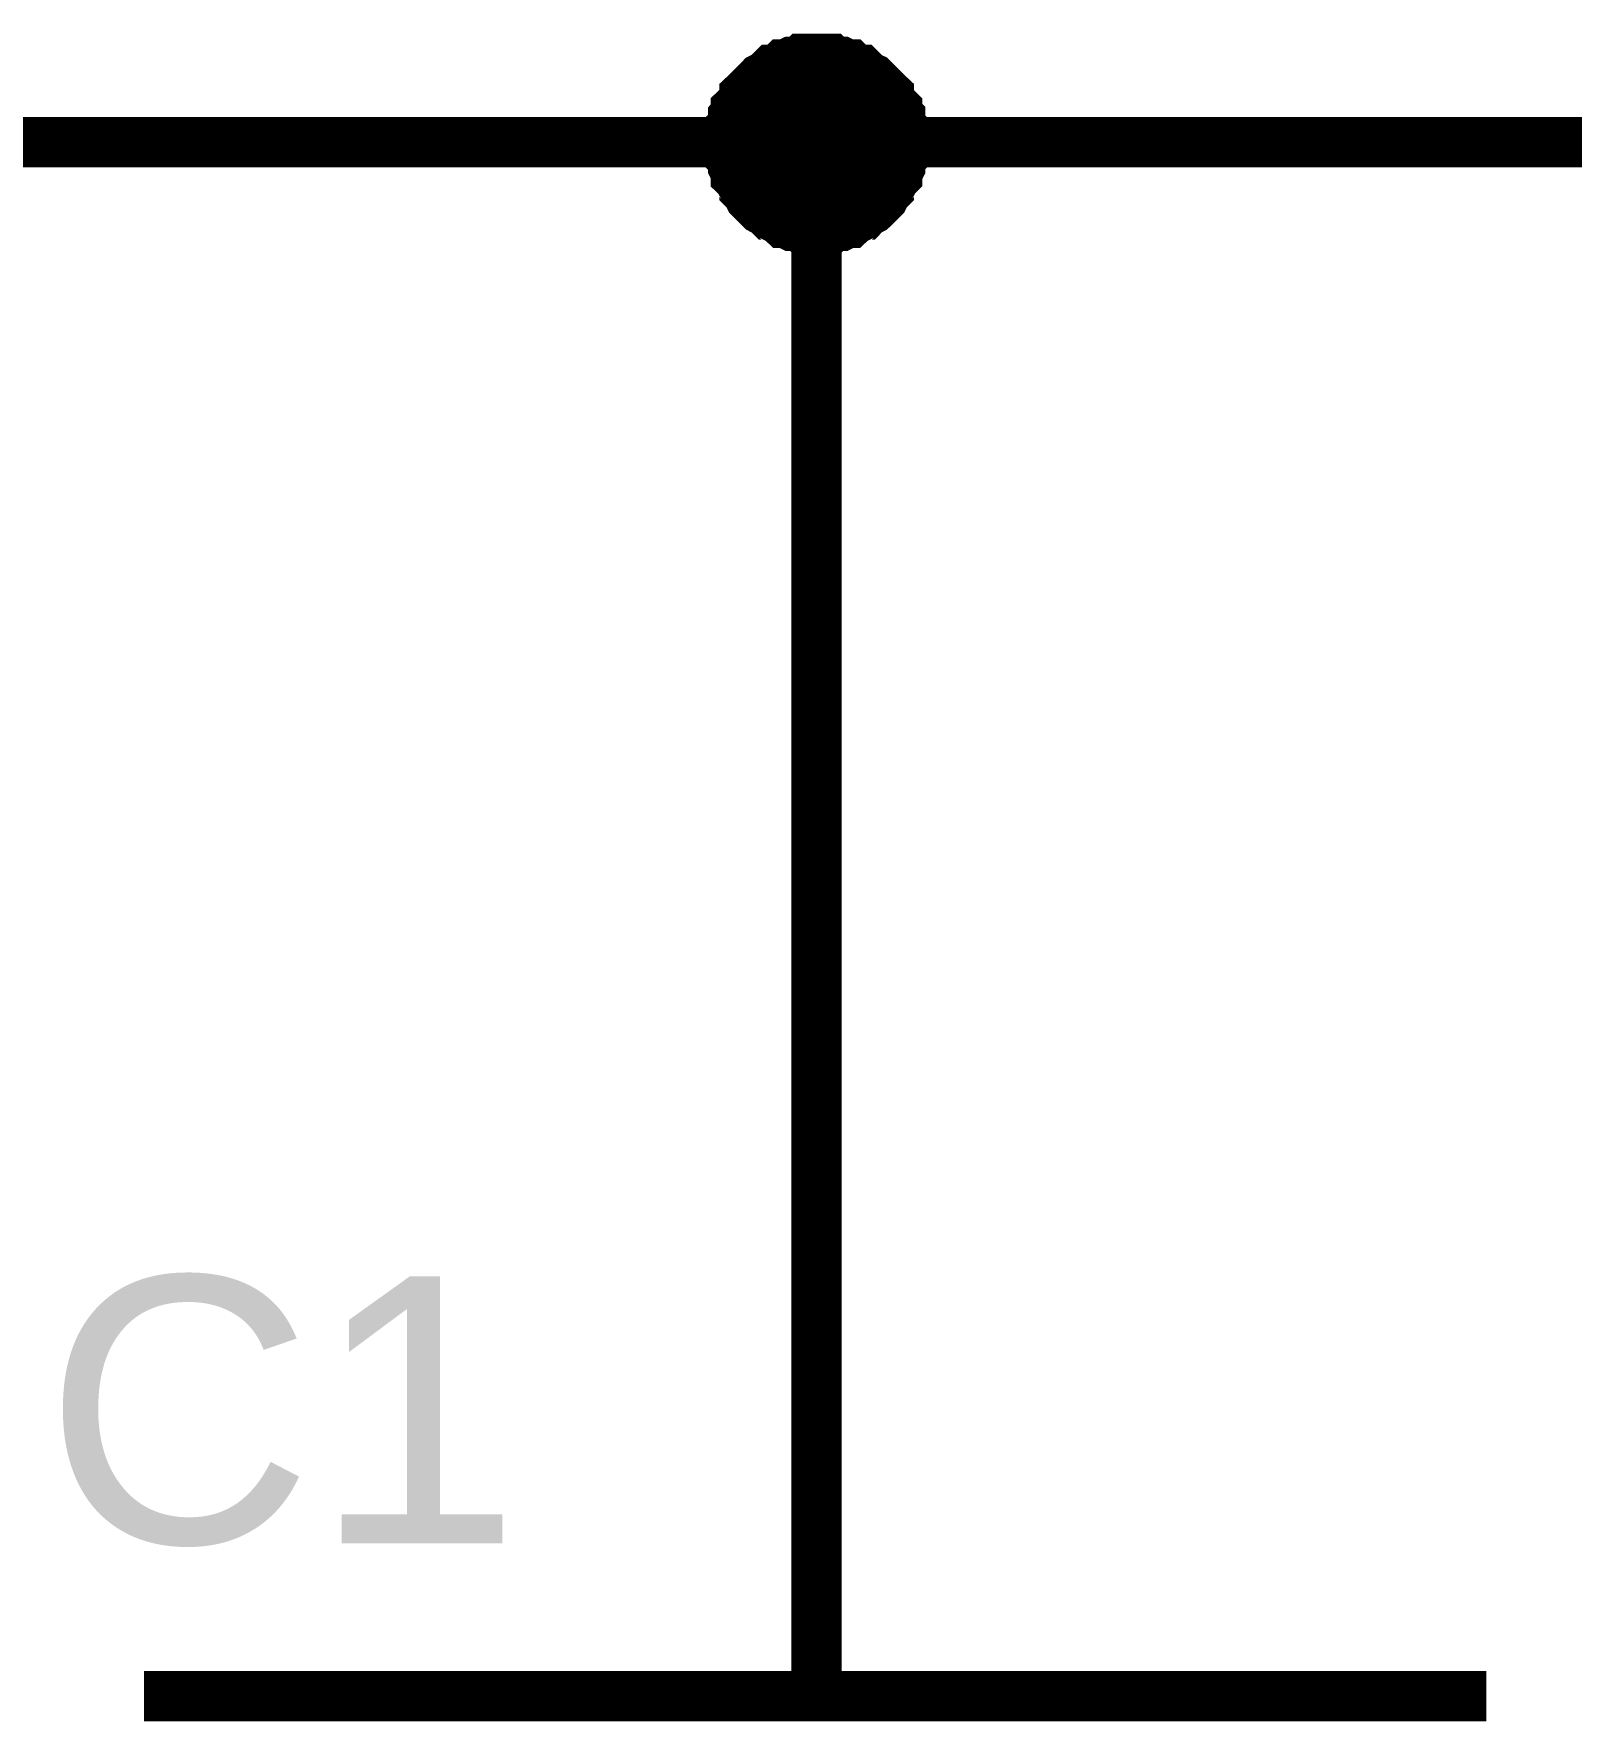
# Model space of a CAD drawing. Header units: millimetres. Extents: x -2024 to 917, y -725 to 13.
# Drawn here: x -1783.64 to -1774.48, y -678.57 to -668.52 of the extents above; entities that cross this region are included whole.
import ezdxf

# ---------------------------------------------------------------- set-up
doc = ezdxf.new("R2010")
doc.units = ezdxf.units.MM
doc.styles.get("Standard").update_dxf_attribs({"font": 'arial.ttf'})

msp = doc.modelspace()

# ---------------------------------------------------------------- linework, layer by layer
at = {"color": 7}
for points, const_width in [([(-1779.489, -669.167), (-1779.489, -669.134), (-1779.489, -669.117), (-1779.489, -669.084), (-1779.472, -669.068), (-1779.472, -669.035), (-1779.472, -669.018), (-1779.456, -669.001), (-1779.456, -668.968), (-1779.439, -668.952), (-1779.422, -668.935), (-1779.406, -668.902), (-1779.406, -668.885), (-1779.389, -668.869), (-1779.373, -668.852), (-1779.356, -668.836), (-1779.34, -668.819), (-1779.323, -668.803), (-1779.307, -668.786), (-1779.274, -668.77), (-1779.257, -668.753), (-1779.24, -668.736), (-1779.224, -668.736), (-1779.191, -668.72), (-1779.174, -668.703), (-1779.158, -668.703), (-1779.125, -668.687), (-1779.108, -668.687), (-1779.075, -668.687), (-1779.058, -668.67), (-1779.025, -668.67), (-1779.009, -668.67), (-1778.976, -668.67)], 0.3), ([(-1779.489, -669.167), (-1779.489, -669.134), (-1779.489, -669.117), (-1779.489, -669.084), (-1779.472, -669.068), (-1779.472, -669.035), (-1779.472, -669.018), (-1779.456, -669.001), (-1779.456, -668.968), (-1779.439, -668.952), (-1779.422, -668.935), (-1779.406, -668.902), (-1779.406, -668.885), (-1779.389, -668.869), (-1779.373, -668.852), (-1779.356, -668.836), (-1779.34, -668.819), (-1779.323, -668.803), (-1779.307, -668.786), (-1779.274, -668.77), (-1779.257, -668.753), (-1779.24, -668.736), (-1779.224, -668.736), (-1779.191, -668.72), (-1779.174, -668.703), (-1779.158, -668.703), (-1779.125, -668.687), (-1779.108, -668.687), (-1779.075, -668.687), (-1779.058, -668.67), (-1779.025, -668.67), (-1779.009, -668.67), (-1778.976, -668.67)], 0.3), ([(-1779.489, -669.167), (-1779.489, -669.134), (-1779.489, -669.117), (-1779.489, -669.084), (-1779.472, -669.068), (-1779.472, -669.035), (-1779.472, -669.018), (-1779.456, -669.001), (-1779.456, -668.968), (-1779.439, -668.952), (-1779.422, -668.935), (-1779.406, -668.902), (-1779.406, -668.885), (-1779.389, -668.869), (-1779.373, -668.852), (-1779.356, -668.836), (-1779.34, -668.819), (-1779.323, -668.803), (-1779.307, -668.786), (-1779.274, -668.77), (-1779.257, -668.753), (-1779.24, -668.736), (-1779.224, -668.736), (-1779.191, -668.72), (-1779.174, -668.703), (-1779.158, -668.703), (-1779.125, -668.687), (-1779.108, -668.687), (-1779.075, -668.687), (-1779.058, -668.67), (-1779.025, -668.67), (-1779.009, -668.67), (-1778.976, -668.67)], 0.3), ([(-1779.489, -669.167), (-1779.489, -669.134), (-1779.489, -669.117), (-1779.489, -669.084), (-1779.472, -669.068), (-1779.472, -669.035), (-1779.472, -669.018), (-1779.456, -669.001), (-1779.456, -668.968), (-1779.439, -668.952), (-1779.422, -668.935), (-1779.406, -668.902), (-1779.406, -668.885), (-1779.389, -668.869), (-1779.373, -668.852), (-1779.356, -668.836), (-1779.34, -668.819), (-1779.323, -668.803), (-1779.307, -668.786), (-1779.274, -668.77), (-1779.257, -668.753), (-1779.24, -668.736), (-1779.224, -668.736), (-1779.191, -668.72), (-1779.174, -668.703), (-1779.158, -668.703), (-1779.125, -668.687), (-1779.108, -668.687), (-1779.075, -668.687), (-1779.058, -668.67), (-1779.025, -668.67), (-1779.009, -668.67), (-1778.976, -668.67)], 0.3), ([(-1778.976, -668.67), (-1778.976, -668.67)], 0.3), ([(-1778.976, -668.67), (-1778.942, -668.67), (-1778.926, -668.67), (-1778.893, -668.67), (-1778.876, -668.687), (-1778.843, -668.687), (-1778.827, -668.687), (-1778.794, -668.703), (-1778.777, -668.703), (-1778.76, -668.72), (-1778.727, -668.736), (-1778.711, -668.736), (-1778.694, -668.753), (-1778.678, -668.77), (-1778.645, -668.786), (-1778.628, -668.803), (-1778.611, -668.819), (-1778.595, -668.836), (-1778.578, -668.852), (-1778.562, -668.869), (-1778.545, -668.885), (-1778.545, -668.902), (-1778.529, -668.935), (-1778.512, -668.952), (-1778.496, -668.968), (-1778.496, -669.001), (-1778.479, -669.018), (-1778.479, -669.035), (-1778.479, -669.068), (-1778.463, -669.084), (-1778.463, -669.117), (-1778.463, -669.134), (-1778.463, -669.167)], 0.3), ([(-1778.976, -668.67), (-1778.976, -668.67)], 0.3), ([(-1778.976, -668.67), (-1778.942, -668.67), (-1778.926, -668.67), (-1778.893, -668.67), (-1778.876, -668.687), (-1778.843, -668.687), (-1778.827, -668.687), (-1778.794, -668.703), (-1778.777, -668.703), (-1778.76, -668.72), (-1778.727, -668.736), (-1778.711, -668.736), (-1778.694, -668.753), (-1778.678, -668.77), (-1778.645, -668.786), (-1778.628, -668.803), (-1778.611, -668.819), (-1778.595, -668.836), (-1778.578, -668.852), (-1778.562, -668.869), (-1778.545, -668.885), (-1778.545, -668.902), (-1778.529, -668.935), (-1778.512, -668.952), (-1778.496, -668.968), (-1778.496, -669.001), (-1778.479, -669.018), (-1778.479, -669.035), (-1778.479, -669.068), (-1778.463, -669.084), (-1778.463, -669.117), (-1778.463, -669.134), (-1778.463, -669.167)], 0.3), ([(-1778.976, -668.67), (-1778.976, -668.67)], 0.3), ([(-1778.976, -668.67), (-1778.942, -668.67), (-1778.926, -668.67), (-1778.893, -668.67), (-1778.876, -668.687), (-1778.843, -668.687), (-1778.827, -668.687), (-1778.794, -668.703), (-1778.777, -668.703), (-1778.76, -668.72), (-1778.727, -668.736), (-1778.711, -668.736), (-1778.694, -668.753), (-1778.678, -668.77), (-1778.645, -668.786), (-1778.628, -668.803), (-1778.611, -668.819), (-1778.595, -668.836), (-1778.578, -668.852), (-1778.562, -668.869), (-1778.545, -668.885), (-1778.545, -668.902), (-1778.529, -668.935), (-1778.512, -668.952), (-1778.496, -668.968), (-1778.496, -669.001), (-1778.479, -669.018), (-1778.479, -669.035), (-1778.479, -669.068), (-1778.463, -669.084), (-1778.463, -669.117), (-1778.463, -669.134), (-1778.463, -669.167)], 0.3), ([(-1778.976, -668.67), (-1778.976, -668.67)], 0.3), ([(-1778.976, -668.67), (-1778.942, -668.67), (-1778.926, -668.67), (-1778.893, -668.67), (-1778.876, -668.687), (-1778.843, -668.687), (-1778.827, -668.687), (-1778.794, -668.703), (-1778.777, -668.703), (-1778.76, -668.72), (-1778.727, -668.736), (-1778.711, -668.736), (-1778.694, -668.753), (-1778.678, -668.77), (-1778.645, -668.786), (-1778.628, -668.803), (-1778.611, -668.819), (-1778.595, -668.836), (-1778.578, -668.852), (-1778.562, -668.869), (-1778.545, -668.885), (-1778.545, -668.902), (-1778.529, -668.935), (-1778.512, -668.952), (-1778.496, -668.968), (-1778.496, -669.001), (-1778.479, -669.018), (-1778.479, -669.035), (-1778.479, -669.068), (-1778.463, -669.084), (-1778.463, -669.117), (-1778.463, -669.134), (-1778.463, -669.167)], 0.3), ([(-1779.489, -669.167), (-1779.489, -669.134), (-1779.489, -669.117), (-1779.489, -669.084), (-1779.472, -669.068), (-1779.472, -669.035), (-1779.472, -669.018), (-1779.456, -669.001), (-1779.456, -668.968), (-1779.439, -668.952), (-1779.422, -668.935), (-1779.406, -668.902), (-1779.406, -668.885), (-1779.389, -668.869), (-1779.373, -668.852), (-1779.356, -668.836), (-1779.34, -668.819), (-1779.323, -668.803), (-1779.307, -668.786), (-1779.274, -668.77), (-1779.257, -668.753), (-1779.24, -668.736), (-1779.224, -668.736), (-1779.191, -668.72), (-1779.174, -668.703), (-1779.158, -668.703), (-1779.125, -668.687), (-1779.108, -668.687), (-1779.075, -668.687), (-1779.058, -668.67), (-1779.025, -668.67), (-1779.009, -668.67), (-1778.976, -668.67)], 0.0991), ([(-1779.489, -669.167), (-1779.489, -669.134), (-1779.489, -669.117), (-1779.489, -669.084), (-1779.472, -669.068), (-1779.472, -669.035), (-1779.472, -669.018), (-1779.456, -669.001), (-1779.456, -668.968), (-1779.439, -668.952), (-1779.422, -668.935), (-1779.406, -668.902), (-1779.406, -668.885), (-1779.389, -668.869), (-1779.373, -668.852), (-1779.356, -668.836), (-1779.34, -668.819), (-1779.323, -668.803), (-1779.307, -668.786), (-1779.274, -668.77), (-1779.257, -668.753), (-1779.24, -668.736), (-1779.224, -668.736), (-1779.191, -668.72), (-1779.174, -668.703), (-1779.158, -668.703), (-1779.125, -668.687), (-1779.108, -668.687), (-1779.075, -668.687), (-1779.058, -668.67), (-1779.025, -668.67), (-1779.009, -668.67), (-1778.976, -668.67)], 0.0991), ([(-1779.489, -669.167), (-1779.489, -669.134), (-1779.489, -669.117), (-1779.489, -669.084), (-1779.472, -669.068), (-1779.472, -669.035), (-1779.472, -669.018), (-1779.456, -669.001), (-1779.456, -668.968), (-1779.439, -668.952), (-1779.422, -668.935), (-1779.406, -668.902), (-1779.406, -668.885), (-1779.389, -668.869), (-1779.373, -668.852), (-1779.356, -668.836), (-1779.34, -668.819), (-1779.323, -668.803), (-1779.307, -668.786), (-1779.274, -668.77), (-1779.257, -668.753), (-1779.24, -668.736), (-1779.224, -668.736), (-1779.191, -668.72), (-1779.174, -668.703), (-1779.158, -668.703), (-1779.125, -668.687), (-1779.108, -668.687), (-1779.075, -668.687), (-1779.058, -668.67), (-1779.025, -668.67), (-1779.009, -668.67), (-1778.976, -668.67)], 0.0991), ([(-1779.489, -669.167), (-1779.489, -669.134), (-1779.489, -669.117), (-1779.489, -669.084), (-1779.472, -669.068), (-1779.472, -669.035), (-1779.472, -669.018), (-1779.456, -669.001), (-1779.456, -668.968), (-1779.439, -668.952), (-1779.422, -668.935), (-1779.406, -668.902), (-1779.406, -668.885), (-1779.389, -668.869), (-1779.373, -668.852), (-1779.356, -668.836), (-1779.34, -668.819), (-1779.323, -668.803), (-1779.307, -668.786), (-1779.274, -668.77), (-1779.257, -668.753), (-1779.24, -668.736), (-1779.224, -668.736), (-1779.191, -668.72), (-1779.174, -668.703), (-1779.158, -668.703), (-1779.125, -668.687), (-1779.108, -668.687), (-1779.075, -668.687), (-1779.058, -668.67), (-1779.025, -668.67), (-1779.009, -668.67), (-1778.976, -668.67)], 0.0991), ([(-1778.976, -668.67), (-1778.976, -668.67)], 0.0991), ([(-1778.976, -668.67), (-1778.942, -668.67), (-1778.926, -668.67), (-1778.893, -668.67), (-1778.876, -668.687), (-1778.843, -668.687), (-1778.827, -668.687), (-1778.794, -668.703), (-1778.777, -668.703), (-1778.76, -668.72), (-1778.727, -668.736), (-1778.711, -668.736), (-1778.694, -668.753), (-1778.678, -668.77), (-1778.645, -668.786), (-1778.628, -668.803), (-1778.611, -668.819), (-1778.595, -668.836), (-1778.578, -668.852), (-1778.562, -668.869), (-1778.545, -668.885), (-1778.545, -668.902), (-1778.529, -668.935), (-1778.512, -668.952), (-1778.496, -668.968), (-1778.496, -669.001), (-1778.479, -669.018), (-1778.479, -669.035), (-1778.479, -669.068), (-1778.463, -669.084), (-1778.463, -669.117), (-1778.463, -669.134), (-1778.463, -669.167)], 0.0991), ([(-1778.976, -668.67), (-1778.976, -668.67)], 0.0991), ([(-1778.976, -668.67), (-1778.942, -668.67), (-1778.926, -668.67), (-1778.893, -668.67), (-1778.876, -668.687), (-1778.843, -668.687), (-1778.827, -668.687), (-1778.794, -668.703), (-1778.777, -668.703), (-1778.76, -668.72), (-1778.727, -668.736), (-1778.711, -668.736), (-1778.694, -668.753), (-1778.678, -668.77), (-1778.645, -668.786), (-1778.628, -668.803), (-1778.611, -668.819), (-1778.595, -668.836), (-1778.578, -668.852), (-1778.562, -668.869), (-1778.545, -668.885), (-1778.545, -668.902), (-1778.529, -668.935), (-1778.512, -668.952), (-1778.496, -668.968), (-1778.496, -669.001), (-1778.479, -669.018), (-1778.479, -669.035), (-1778.479, -669.068), (-1778.463, -669.084), (-1778.463, -669.117), (-1778.463, -669.134), (-1778.463, -669.167)], 0.0991), ([(-1778.976, -668.67), (-1778.976, -668.67)], 0.0991), ([(-1778.976, -668.67), (-1778.942, -668.67), (-1778.926, -668.67), (-1778.893, -668.67), (-1778.876, -668.687), (-1778.843, -668.687), (-1778.827, -668.687), (-1778.794, -668.703), (-1778.777, -668.703), (-1778.76, -668.72), (-1778.727, -668.736), (-1778.711, -668.736), (-1778.694, -668.753), (-1778.678, -668.77), (-1778.645, -668.786), (-1778.628, -668.803), (-1778.611, -668.819), (-1778.595, -668.836), (-1778.578, -668.852), (-1778.562, -668.869), (-1778.545, -668.885), (-1778.545, -668.902), (-1778.529, -668.935), (-1778.512, -668.952), (-1778.496, -668.968), (-1778.496, -669.001), (-1778.479, -669.018), (-1778.479, -669.035), (-1778.479, -669.068), (-1778.463, -669.084), (-1778.463, -669.117), (-1778.463, -669.134), (-1778.463, -669.167)], 0.0991), ([(-1778.976, -668.67), (-1778.976, -668.67)], 0.0991), ([(-1778.976, -668.67), (-1778.942, -668.67), (-1778.926, -668.67), (-1778.893, -668.67), (-1778.876, -668.687), (-1778.843, -668.687), (-1778.827, -668.687), (-1778.794, -668.703), (-1778.777, -668.703), (-1778.76, -668.72), (-1778.727, -668.736), (-1778.711, -668.736), (-1778.694, -668.753), (-1778.678, -668.77), (-1778.645, -668.786), (-1778.628, -668.803), (-1778.611, -668.819), (-1778.595, -668.836), (-1778.578, -668.852), (-1778.562, -668.869), (-1778.545, -668.885), (-1778.545, -668.902), (-1778.529, -668.935), (-1778.512, -668.952), (-1778.496, -668.968), (-1778.496, -669.001), (-1778.479, -669.018), (-1778.479, -669.035), (-1778.479, -669.068), (-1778.463, -669.084), (-1778.463, -669.117), (-1778.463, -669.134), (-1778.463, -669.167)], 0.0991), ([(-1778.976, -675.426), (-1778.976, -669.167), (-1788.972, -669.167), (-1788.972, -671.667)], 0.3), ([(-1778.976, -669.68), (-1779.009, -669.68), (-1779.025, -669.68), (-1779.058, -669.68), (-1779.075, -669.664), (-1779.108, -669.664), (-1779.125, -669.664), (-1779.158, -669.647), (-1779.174, -669.647), (-1779.191, -669.631), (-1779.224, -669.614), (-1779.24, -669.598), (-1779.257, -669.598), (-1779.274, -669.581), (-1779.307, -669.564), (-1779.323, -669.548), (-1779.34, -669.531), (-1779.356, -669.515), (-1779.373, -669.498), (-1779.389, -669.465), (-1779.406, -669.448), (-1779.406, -669.432), (-1779.422, -669.415), (-1779.439, -669.382), (-1779.456, -669.366), (-1779.456, -669.349), (-1779.472, -669.316), (-1779.472, -669.299), (-1779.472, -669.266), (-1779.489, -669.25), (-1779.489, -669.217), (-1779.489, -669.2), (-1779.489, -669.167)], 0.3), ([(-1779.489, -669.167), (-1779.489, -669.167)], 0.3), ([(-1778.976, -669.68), (-1779.009, -669.68), (-1779.025, -669.68), (-1779.058, -669.68), (-1779.075, -669.664), (-1779.108, -669.664), (-1779.125, -669.664), (-1779.158, -669.647), (-1779.174, -669.647), (-1779.191, -669.631), (-1779.224, -669.614), (-1779.24, -669.598), (-1779.257, -669.598), (-1779.274, -669.581), (-1779.307, -669.564), (-1779.323, -669.548), (-1779.34, -669.531), (-1779.356, -669.515), (-1779.373, -669.498), (-1779.389, -669.465), (-1779.406, -669.448), (-1779.406, -669.432), (-1779.422, -669.415), (-1779.439, -669.382), (-1779.456, -669.366), (-1779.456, -669.349), (-1779.472, -669.316), (-1779.472, -669.299), (-1779.472, -669.266), (-1779.489, -669.25), (-1779.489, -669.217), (-1779.489, -669.2), (-1779.489, -669.167)], 0.3), ([(-1779.489, -669.167), (-1779.489, -669.167)], 0.3), ([(-1778.976, -669.68), (-1779.009, -669.68), (-1779.025, -669.68), (-1779.058, -669.68), (-1779.075, -669.664), (-1779.108, -669.664), (-1779.125, -669.664), (-1779.158, -669.647), (-1779.174, -669.647), (-1779.191, -669.631), (-1779.224, -669.614), (-1779.24, -669.598), (-1779.257, -669.598), (-1779.274, -669.581), (-1779.307, -669.564), (-1779.323, -669.548), (-1779.34, -669.531), (-1779.356, -669.515), (-1779.373, -669.498), (-1779.389, -669.465), (-1779.406, -669.448), (-1779.406, -669.432), (-1779.422, -669.415), (-1779.439, -669.382), (-1779.456, -669.366), (-1779.456, -669.349), (-1779.472, -669.316), (-1779.472, -669.299), (-1779.472, -669.266), (-1779.489, -669.25), (-1779.489, -669.217), (-1779.489, -669.2), (-1779.489, -669.167)], 0.3), ([(-1779.489, -669.167), (-1779.489, -669.167)], 0.3), ([(-1778.976, -669.68), (-1779.009, -669.68), (-1779.025, -669.68), (-1779.058, -669.68), (-1779.075, -669.664), (-1779.108, -669.664), (-1779.125, -669.664), (-1779.158, -669.647), (-1779.174, -669.647), (-1779.191, -669.631), (-1779.224, -669.614), (-1779.24, -669.598), (-1779.257, -669.598), (-1779.274, -669.581), (-1779.307, -669.564), (-1779.323, -669.548), (-1779.34, -669.531), (-1779.356, -669.515), (-1779.373, -669.498), (-1779.389, -669.465), (-1779.406, -669.448), (-1779.406, -669.432), (-1779.422, -669.415), (-1779.439, -669.382), (-1779.456, -669.366), (-1779.456, -669.349), (-1779.472, -669.316), (-1779.472, -669.299), (-1779.472, -669.266), (-1779.489, -669.25), (-1779.489, -669.217), (-1779.489, -669.2), (-1779.489, -669.167)], 0.3), ([(-1779.489, -669.167), (-1779.489, -669.167)], 0.3), ([(-1778.463, -669.167), (-1778.463, -669.2), (-1778.463, -669.217), (-1778.463, -669.25), (-1778.479, -669.266), (-1778.479, -669.299), (-1778.479, -669.316), (-1778.496, -669.349), (-1778.496, -669.366), (-1778.512, -669.382), (-1778.529, -669.415), (-1778.545, -669.432), (-1778.545, -669.448), (-1778.562, -669.465), (-1778.578, -669.498), (-1778.595, -669.515), (-1778.611, -669.531), (-1778.628, -669.548), (-1778.645, -669.564), (-1778.678, -669.581), (-1778.694, -669.598), (-1778.711, -669.598), (-1778.727, -669.614), (-1778.76, -669.631), (-1778.777, -669.647), (-1778.794, -669.647), (-1778.827, -669.664), (-1778.843, -669.664), (-1778.876, -669.664), (-1778.893, -669.68), (-1778.926, -669.68), (-1778.942, -669.68), (-1778.976, -669.68)], 0.3), ([(-1776.476, -669.167), (-1778.976, -669.167)], 0.3), ([(-1778.463, -669.167), (-1778.463, -669.2), (-1778.463, -669.217), (-1778.463, -669.25), (-1778.479, -669.266), (-1778.479, -669.299), (-1778.479, -669.316), (-1778.496, -669.349), (-1778.496, -669.366), (-1778.512, -669.382), (-1778.529, -669.415), (-1778.545, -669.432), (-1778.545, -669.448), (-1778.562, -669.465), (-1778.578, -669.498), (-1778.595, -669.515), (-1778.611, -669.531), (-1778.628, -669.548), (-1778.645, -669.564), (-1778.678, -669.581), (-1778.694, -669.598), (-1778.711, -669.598), (-1778.727, -669.614), (-1778.76, -669.631), (-1778.777, -669.647), (-1778.794, -669.647), (-1778.827, -669.664), (-1778.843, -669.664), (-1778.876, -669.664), (-1778.893, -669.68), (-1778.926, -669.68), (-1778.942, -669.68), (-1778.976, -669.68)], 0.3), ([(-1778.463, -669.167), (-1778.463, -669.2), (-1778.463, -669.217), (-1778.463, -669.25), (-1778.479, -669.266), (-1778.479, -669.299), (-1778.479, -669.316), (-1778.496, -669.349), (-1778.496, -669.366), (-1778.512, -669.382), (-1778.529, -669.415), (-1778.545, -669.432), (-1778.545, -669.448), (-1778.562, -669.465), (-1778.578, -669.498), (-1778.595, -669.515), (-1778.611, -669.531), (-1778.628, -669.548), (-1778.645, -669.564), (-1778.678, -669.581), (-1778.694, -669.598), (-1778.711, -669.598), (-1778.727, -669.614), (-1778.76, -669.631), (-1778.777, -669.647), (-1778.794, -669.647), (-1778.827, -669.664), (-1778.843, -669.664), (-1778.876, -669.664), (-1778.893, -669.68), (-1778.926, -669.68), (-1778.942, -669.68), (-1778.976, -669.68)], 0.3), ([(-1778.463, -669.167), (-1778.463, -669.2), (-1778.463, -669.217), (-1778.463, -669.25), (-1778.479, -669.266), (-1778.479, -669.299), (-1778.479, -669.316), (-1778.496, -669.349), (-1778.496, -669.366), (-1778.512, -669.382), (-1778.529, -669.415), (-1778.545, -669.432), (-1778.545, -669.448), (-1778.562, -669.465), (-1778.578, -669.498), (-1778.595, -669.515), (-1778.611, -669.531), (-1778.628, -669.548), (-1778.645, -669.564), (-1778.678, -669.581), (-1778.694, -669.598), (-1778.711, -669.598), (-1778.727, -669.614), (-1778.76, -669.631), (-1778.777, -669.647), (-1778.794, -669.647), (-1778.827, -669.664), (-1778.843, -669.664), (-1778.876, -669.664), (-1778.893, -669.68), (-1778.926, -669.68), (-1778.942, -669.68), (-1778.976, -669.68)], 0.3), ([(-1778.463, -669.167), (-1778.463, -669.167), (-1778.463, -669.167), (-1778.463, -669.167), (-1778.463, -669.167), (-1778.463, -669.167), (-1778.463, -669.167), (-1778.463, -669.167), (-1778.463, -669.167), (-1778.463, -669.167), (-1778.463, -669.167), (-1778.463, -669.167), (-1778.463, -669.167), (-1778.463, -669.167), (-1778.463, -669.167), (-1778.463, -669.167), (-1778.463, -669.167), (-1778.463, -669.167), (-1778.463, -669.167), (-1778.463, -669.167), (-1778.463, -669.167), (-1778.463, -669.167), (-1778.463, -669.167), (-1778.463, -669.167), (-1778.463, -669.167), (-1778.463, -669.167), (-1778.463, -669.167), (-1778.463, -669.167), (-1778.463, -669.167), (-1778.463, -669.167), (-1778.463, -669.167), (-1778.463, -669.167), (-1778.463, -669.167)], 0.3), ([(-1778.463, -669.167), (-1778.463, -669.167)], 0.3), ([(-1778.463, -669.167), (-1778.463, -669.167), (-1778.463, -669.167), (-1778.463, -669.167), (-1778.463, -669.167), (-1778.463, -669.167), (-1778.463, -669.167), (-1778.463, -669.167), (-1778.463, -669.167), (-1778.463, -669.167), (-1778.463, -669.167), (-1778.463, -669.167), (-1778.463, -669.167), (-1778.463, -669.167), (-1778.463, -669.167), (-1778.463, -669.167), (-1778.463, -669.167), (-1778.463, -669.167), (-1778.463, -669.167), (-1778.463, -669.167), (-1778.463, -669.167), (-1778.463, -669.167), (-1778.463, -669.167), (-1778.463, -669.167), (-1778.463, -669.167), (-1778.463, -669.167), (-1778.463, -669.167), (-1778.463, -669.167), (-1778.463, -669.167), (-1778.463, -669.167), (-1778.463, -669.167), (-1778.463, -669.167), (-1778.463, -669.167)], 0.3), ([(-1778.463, -669.167), (-1778.463, -669.167)], 0.3), ([(-1778.463, -669.167), (-1778.463, -669.167), (-1778.463, -669.167), (-1778.463, -669.167), (-1778.463, -669.167), (-1778.463, -669.167), (-1778.463, -669.167), (-1778.463, -669.167), (-1778.463, -669.167), (-1778.463, -669.167), (-1778.463, -669.167), (-1778.463, -669.167), (-1778.463, -669.167), (-1778.463, -669.167), (-1778.463, -669.167), (-1778.463, -669.167), (-1778.463, -669.167), (-1778.463, -669.167), (-1778.463, -669.167), (-1778.463, -669.167), (-1778.463, -669.167), (-1778.463, -669.167), (-1778.463, -669.167), (-1778.463, -669.167), (-1778.463, -669.167), (-1778.463, -669.167), (-1778.463, -669.167), (-1778.463, -669.167), (-1778.463, -669.167), (-1778.463, -669.167), (-1778.463, -669.167), (-1778.463, -669.167), (-1778.463, -669.167)], 0.3), ([(-1778.463, -669.167), (-1778.463, -669.167)], 0.3), ([(-1778.463, -669.167), (-1778.463, -669.167), (-1778.463, -669.167), (-1778.463, -669.167), (-1778.463, -669.167), (-1778.463, -669.167), (-1778.463, -669.167), (-1778.463, -669.167), (-1778.463, -669.167), (-1778.463, -669.167), (-1778.463, -669.167), (-1778.463, -669.167), (-1778.463, -669.167), (-1778.463, -669.167), (-1778.463, -669.167), (-1778.463, -669.167), (-1778.463, -669.167), (-1778.463, -669.167), (-1778.463, -669.167), (-1778.463, -669.167), (-1778.463, -669.167), (-1778.463, -669.167), (-1778.463, -669.167), (-1778.463, -669.167), (-1778.463, -669.167), (-1778.463, -669.167), (-1778.463, -669.167), (-1778.463, -669.167), (-1778.463, -669.167), (-1778.463, -669.167), (-1778.463, -669.167), (-1778.463, -669.167), (-1778.463, -669.167)], 0.3), ([(-1778.463, -669.167), (-1778.463, -669.167)], 0.3), ([(-1773.977, -669.167), (-1776.476, -669.167)], 0.3), ([(-1778.976, -669.68), (-1779.009, -669.68), (-1779.025, -669.68), (-1779.058, -669.68), (-1779.075, -669.664), (-1779.108, -669.664), (-1779.125, -669.664), (-1779.158, -669.647), (-1779.174, -669.647), (-1779.191, -669.631), (-1779.224, -669.614), (-1779.24, -669.598), (-1779.257, -669.598), (-1779.274, -669.581), (-1779.307, -669.564), (-1779.323, -669.548), (-1779.34, -669.531), (-1779.356, -669.515), (-1779.373, -669.498), (-1779.389, -669.465), (-1779.406, -669.448), (-1779.406, -669.432), (-1779.422, -669.415), (-1779.439, -669.382), (-1779.456, -669.366), (-1779.456, -669.349), (-1779.472, -669.316), (-1779.472, -669.299), (-1779.472, -669.266), (-1779.489, -669.25), (-1779.489, -669.217), (-1779.489, -669.2), (-1779.489, -669.167)], 0.0991), ([(-1779.489, -669.167), (-1779.489, -669.167)], 0.0991), ([(-1778.976, -669.68), (-1779.009, -669.68), (-1779.025, -669.68), (-1779.058, -669.68), (-1779.075, -669.664), (-1779.108, -669.664), (-1779.125, -669.664), (-1779.158, -669.647), (-1779.174, -669.647), (-1779.191, -669.631), (-1779.224, -669.614), (-1779.24, -669.598), (-1779.257, -669.598), (-1779.274, -669.581), (-1779.307, -669.564), (-1779.323, -669.548), (-1779.34, -669.531), (-1779.356, -669.515), (-1779.373, -669.498), (-1779.389, -669.465), (-1779.406, -669.448), (-1779.406, -669.432), (-1779.422, -669.415), (-1779.439, -669.382), (-1779.456, -669.366), (-1779.456, -669.349), (-1779.472, -669.316), (-1779.472, -669.299), (-1779.472, -669.266), (-1779.489, -669.25), (-1779.489, -669.217), (-1779.489, -669.2), (-1779.489, -669.167)], 0.0991), ([(-1779.489, -669.167), (-1779.489, -669.167)], 0.0991), ([(-1778.976, -669.68), (-1779.009, -669.68), (-1779.025, -669.68), (-1779.058, -669.68), (-1779.075, -669.664), (-1779.108, -669.664), (-1779.125, -669.664), (-1779.158, -669.647), (-1779.174, -669.647), (-1779.191, -669.631), (-1779.224, -669.614), (-1779.24, -669.598), (-1779.257, -669.598), (-1779.274, -669.581), (-1779.307, -669.564), (-1779.323, -669.548), (-1779.34, -669.531), (-1779.356, -669.515), (-1779.373, -669.498), (-1779.389, -669.465), (-1779.406, -669.448), (-1779.406, -669.432), (-1779.422, -669.415), (-1779.439, -669.382), (-1779.456, -669.366), (-1779.456, -669.349), (-1779.472, -669.316), (-1779.472, -669.299), (-1779.472, -669.266), (-1779.489, -669.25), (-1779.489, -669.217), (-1779.489, -669.2), (-1779.489, -669.167)], 0.0991), ([(-1779.489, -669.167), (-1779.489, -669.167)], 0.0991), ([(-1778.976, -669.68), (-1779.009, -669.68), (-1779.025, -669.68), (-1779.058, -669.68), (-1779.075, -669.664), (-1779.108, -669.664), (-1779.125, -669.664), (-1779.158, -669.647), (-1779.174, -669.647), (-1779.191, -669.631), (-1779.224, -669.614), (-1779.24, -669.598), (-1779.257, -669.598), (-1779.274, -669.581), (-1779.307, -669.564), (-1779.323, -669.548), (-1779.34, -669.531), (-1779.356, -669.515), (-1779.373, -669.498), (-1779.389, -669.465), (-1779.406, -669.448), (-1779.406, -669.432), (-1779.422, -669.415), (-1779.439, -669.382), (-1779.456, -669.366), (-1779.456, -669.349), (-1779.472, -669.316), (-1779.472, -669.299), (-1779.472, -669.266), (-1779.489, -669.25), (-1779.489, -669.217), (-1779.489, -669.2), (-1779.489, -669.167)], 0.0991), ([(-1779.489, -669.167), (-1779.489, -669.167)], 0.0991), ([(-1778.463, -669.167), (-1778.463, -669.2), (-1778.463, -669.217), (-1778.463, -669.25), (-1778.479, -669.266), (-1778.479, -669.299), (-1778.479, -669.316), (-1778.496, -669.349), (-1778.496, -669.366), (-1778.512, -669.382), (-1778.529, -669.415), (-1778.545, -669.432), (-1778.545, -669.448), (-1778.562, -669.465), (-1778.578, -669.498), (-1778.595, -669.515), (-1778.611, -669.531), (-1778.628, -669.548), (-1778.645, -669.564), (-1778.678, -669.581), (-1778.694, -669.598), (-1778.711, -669.598), (-1778.727, -669.614), (-1778.76, -669.631), (-1778.777, -669.647), (-1778.794, -669.647), (-1778.827, -669.664), (-1778.843, -669.664), (-1778.876, -669.664), (-1778.893, -669.68), (-1778.926, -669.68), (-1778.942, -669.68), (-1778.976, -669.68)], 0.0991), ([(-1778.463, -669.167), (-1778.463, -669.2), (-1778.463, -669.217), (-1778.463, -669.25), (-1778.479, -669.266), (-1778.479, -669.299), (-1778.479, -669.316), (-1778.496, -669.349), (-1778.496, -669.366), (-1778.512, -669.382), (-1778.529, -669.415), (-1778.545, -669.432), (-1778.545, -669.448), (-1778.562, -669.465), (-1778.578, -669.498), (-1778.595, -669.515), (-1778.611, -669.531), (-1778.628, -669.548), (-1778.645, -669.564), (-1778.678, -669.581), (-1778.694, -669.598), (-1778.711, -669.598), (-1778.727, -669.614), (-1778.76, -669.631), (-1778.777, -669.647), (-1778.794, -669.647), (-1778.827, -669.664), (-1778.843, -669.664), (-1778.876, -669.664), (-1778.893, -669.68), (-1778.926, -669.68), (-1778.942, -669.68), (-1778.976, -669.68)], 0.0991), ([(-1778.463, -669.167), (-1778.463, -669.2), (-1778.463, -669.217), (-1778.463, -669.25), (-1778.479, -669.266), (-1778.479, -669.299), (-1778.479, -669.316), (-1778.496, -669.349), (-1778.496, -669.366), (-1778.512, -669.382), (-1778.529, -669.415), (-1778.545, -669.432), (-1778.545, -669.448), (-1778.562, -669.465), (-1778.578, -669.498), (-1778.595, -669.515), (-1778.611, -669.531), (-1778.628, -669.548), (-1778.645, -669.564), (-1778.678, -669.581), (-1778.694, -669.598), (-1778.711, -669.598), (-1778.727, -669.614), (-1778.76, -669.631), (-1778.777, -669.647), (-1778.794, -669.647), (-1778.827, -669.664), (-1778.843, -669.664), (-1778.876, -669.664), (-1778.893, -669.68), (-1778.926, -669.68), (-1778.942, -669.68), (-1778.976, -669.68)], 0.0991), ([(-1778.463, -669.167), (-1778.463, -669.2), (-1778.463, -669.217), (-1778.463, -669.25), (-1778.479, -669.266), (-1778.479, -669.299), (-1778.479, -669.316), (-1778.496, -669.349), (-1778.496, -669.366), (-1778.512, -669.382), (-1778.529, -669.415), (-1778.545, -669.432), (-1778.545, -669.448), (-1778.562, -669.465), (-1778.578, -669.498), (-1778.595, -669.515), (-1778.611, -669.531), (-1778.628, -669.548), (-1778.645, -669.564), (-1778.678, -669.581), (-1778.694, -669.598), (-1778.711, -669.598), (-1778.727, -669.614), (-1778.76, -669.631), (-1778.777, -669.647), (-1778.794, -669.647), (-1778.827, -669.664), (-1778.843, -669.664), (-1778.876, -669.664), (-1778.893, -669.68), (-1778.926, -669.68), (-1778.942, -669.68), (-1778.976, -669.68)], 0.0991), ([(-1778.463, -669.167), (-1778.463, -669.167), (-1778.463, -669.167), (-1778.463, -669.167), (-1778.463, -669.167), (-1778.463, -669.167), (-1778.463, -669.167), (-1778.463, -669.167), (-1778.463, -669.167), (-1778.463, -669.167), (-1778.463, -669.167), (-1778.463, -669.167), (-1778.463, -669.167), (-1778.463, -669.167), (-1778.463, -669.167), (-1778.463, -669.167), (-1778.463, -669.167), (-1778.463, -669.167), (-1778.463, -669.167), (-1778.463, -669.167), (-1778.463, -669.167), (-1778.463, -669.167), (-1778.463, -669.167), (-1778.463, -669.167), (-1778.463, -669.167), (-1778.463, -669.167), (-1778.463, -669.167), (-1778.463, -669.167), (-1778.463, -669.167), (-1778.463, -669.167), (-1778.463, -669.167), (-1778.463, -669.167), (-1778.463, -669.167)], 0.0991), ([(-1778.463, -669.167), (-1778.463, -669.167)], 0.0991), ([(-1778.463, -669.167), (-1778.463, -669.167), (-1778.463, -669.167), (-1778.463, -669.167), (-1778.463, -669.167), (-1778.463, -669.167), (-1778.463, -669.167), (-1778.463, -669.167), (-1778.463, -669.167), (-1778.463, -669.167), (-1778.463, -669.167), (-1778.463, -669.167), (-1778.463, -669.167), (-1778.463, -669.167), (-1778.463, -669.167), (-1778.463, -669.167), (-1778.463, -669.167), (-1778.463, -669.167), (-1778.463, -669.167), (-1778.463, -669.167), (-1778.463, -669.167), (-1778.463, -669.167), (-1778.463, -669.167), (-1778.463, -669.167), (-1778.463, -669.167), (-1778.463, -669.167), (-1778.463, -669.167), (-1778.463, -669.167), (-1778.463, -669.167), (-1778.463, -669.167), (-1778.463, -669.167), (-1778.463, -669.167), (-1778.463, -669.167)], 0.0991), ([(-1778.463, -669.167), (-1778.463, -669.167)], 0.0991), ([(-1778.463, -669.167), (-1778.463, -669.167), (-1778.463, -669.167), (-1778.463, -669.167), (-1778.463, -669.167), (-1778.463, -669.167), (-1778.463, -669.167), (-1778.463, -669.167), (-1778.463, -669.167), (-1778.463, -669.167), (-1778.463, -669.167), (-1778.463, -669.167), (-1778.463, -669.167), (-1778.463, -669.167), (-1778.463, -669.167), (-1778.463, -669.167), (-1778.463, -669.167), (-1778.463, -669.167), (-1778.463, -669.167), (-1778.463, -669.167), (-1778.463, -669.167), (-1778.463, -669.167), (-1778.463, -669.167), (-1778.463, -669.167), (-1778.463, -669.167), (-1778.463, -669.167), (-1778.463, -669.167), (-1778.463, -669.167), (-1778.463, -669.167), (-1778.463, -669.167), (-1778.463, -669.167), (-1778.463, -669.167), (-1778.463, -669.167)], 0.0991), ([(-1778.463, -669.167), (-1778.463, -669.167)], 0.0991), ([(-1778.463, -669.167), (-1778.463, -669.167), (-1778.463, -669.167), (-1778.463, -669.167), (-1778.463, -669.167), (-1778.463, -669.167), (-1778.463, -669.167), (-1778.463, -669.167), (-1778.463, -669.167), (-1778.463, -669.167), (-1778.463, -669.167), (-1778.463, -669.167), (-1778.463, -669.167), (-1778.463, -669.167), (-1778.463, -669.167), (-1778.463, -669.167), (-1778.463, -669.167), (-1778.463, -669.167), (-1778.463, -669.167), (-1778.463, -669.167), (-1778.463, -669.167), (-1778.463, -669.167), (-1778.463, -669.167), (-1778.463, -669.167), (-1778.463, -669.167), (-1778.463, -669.167), (-1778.463, -669.167), (-1778.463, -669.167), (-1778.463, -669.167), (-1778.463, -669.167), (-1778.463, -669.167), (-1778.463, -669.167), (-1778.463, -669.167)], 0.0991), ([(-1778.463, -669.167), (-1778.463, -669.167)], 0.0991), ([(-1778.976, -678.423), (-1778.976, -675.426)], 0.3), ([(-1782.981, -678.423), (-1774.987, -678.423)], 0.3)]:
    msp.add_lwpolyline(points, dxfattribs=dict(at, const_width=const_width))
at = {"color": 7, "const_width": 0.508}
msp.add_lwpolyline([(-1779.209, -669.163, 1), (-1778.701, -669.163, 1)], format="xyb", close=True, dxfattribs=at)

# ---------------------------------------------------------------- texts
at = {"color": 7}
msp.add_text('C1', height=1.5897, dxfattribs=at).set_placement((-1783.577, -677.513))

doc.saveas('drawing.dxf')
